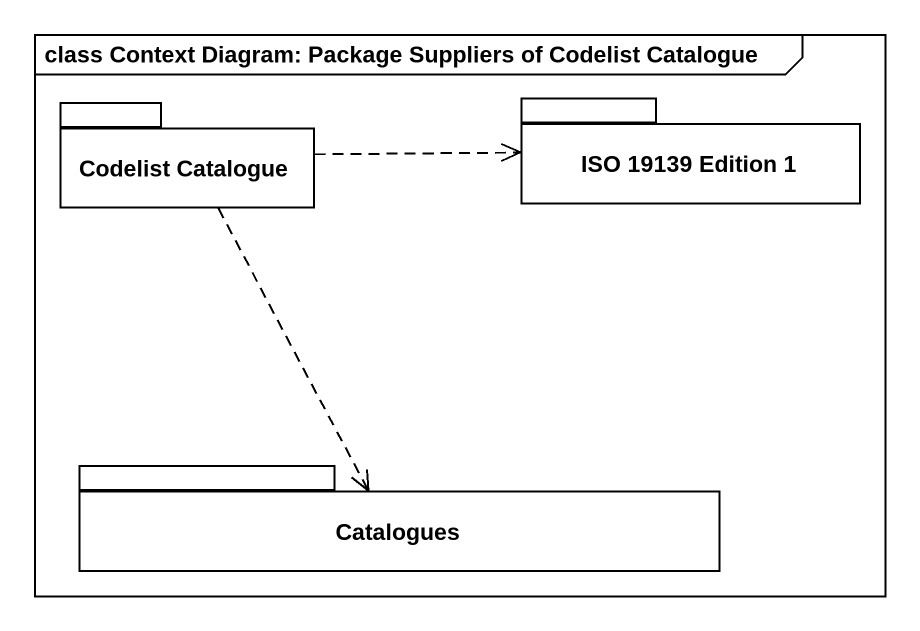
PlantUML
@startuml
mainframe class Context Diagram: Package Suppliers of Codelist Catalogue
package "Codelist Catalogue" as Codelist_Catalogue {
}
package "ISO 19139 Edition 1" as ISO_19139_Edition_1 {
}
package Catalogues {
}
Codelist_Catalogue .right.> ISO_19139_Edition_1
Codelist_Catalogue ..> Catalogues
@enduml
